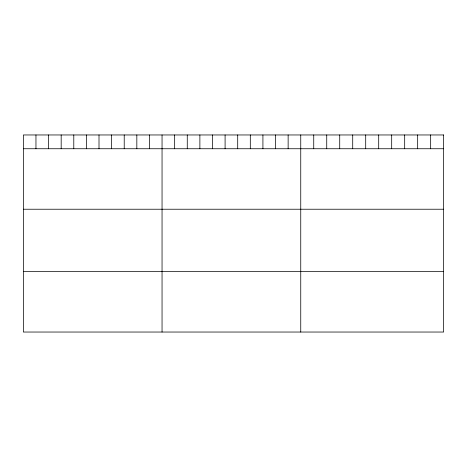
<?xml version="1.0" encoding="UTF-8"?>
<svg xmlns="http://www.w3.org/2000/svg" width="467" height="467" viewBox="0 0 467 467"><rect width="100%" height="100%" fill="white"/><g stroke="black" fill="none" stroke-linecap="round" stroke-linejoin="round"><path stroke-width="0.7" d="M23.35 148.739L443.65 148.739M23.35 209.228L443.65 209.228M23.35 271.549L443.65 271.549M430.662 134.963L430.662 148.739M417.667 134.963L417.667 148.739M404.679 134.963L404.679 148.739M391.685 134.963L391.685 148.739M378.696 134.963L378.696 148.739M365.702 134.963L365.702 148.739M352.713 134.963L352.713 148.739M339.719 134.963L339.719 148.739M326.731 134.963L326.731 148.739M313.736 134.963L313.736 148.739M300.748 134.963L300.748 332.037M288.139 134.963L288.139 148.739M275.53 134.963L275.53 148.739M262.921 134.963L262.921 148.739M250.312 134.963L250.312 148.739M237.703 134.963L237.703 148.739M225.094 134.963L225.094 148.739M212.485 134.963L212.485 148.739M199.876 134.963L199.876 148.739M187.267 134.963L187.267 148.739M174.658 134.963L174.658 148.739M162.049 134.963L162.049 332.037M149.44 134.963L149.44 148.739M136.831 134.963L136.831 148.739M124.222 134.963L124.222 148.739M111.613 134.963L111.613 148.739M99.004 134.963L99.004 148.739M86.395 134.963L86.395 148.739M73.786 134.963L73.786 148.739M61.177 134.963L61.177 148.739M48.568 134.963L48.568 148.739M35.959 134.963L35.959 148.739M443.65 134.963L23.35 134.963L23.35 332.037L443.65 332.037L443.65 134.963"/></g></svg>
